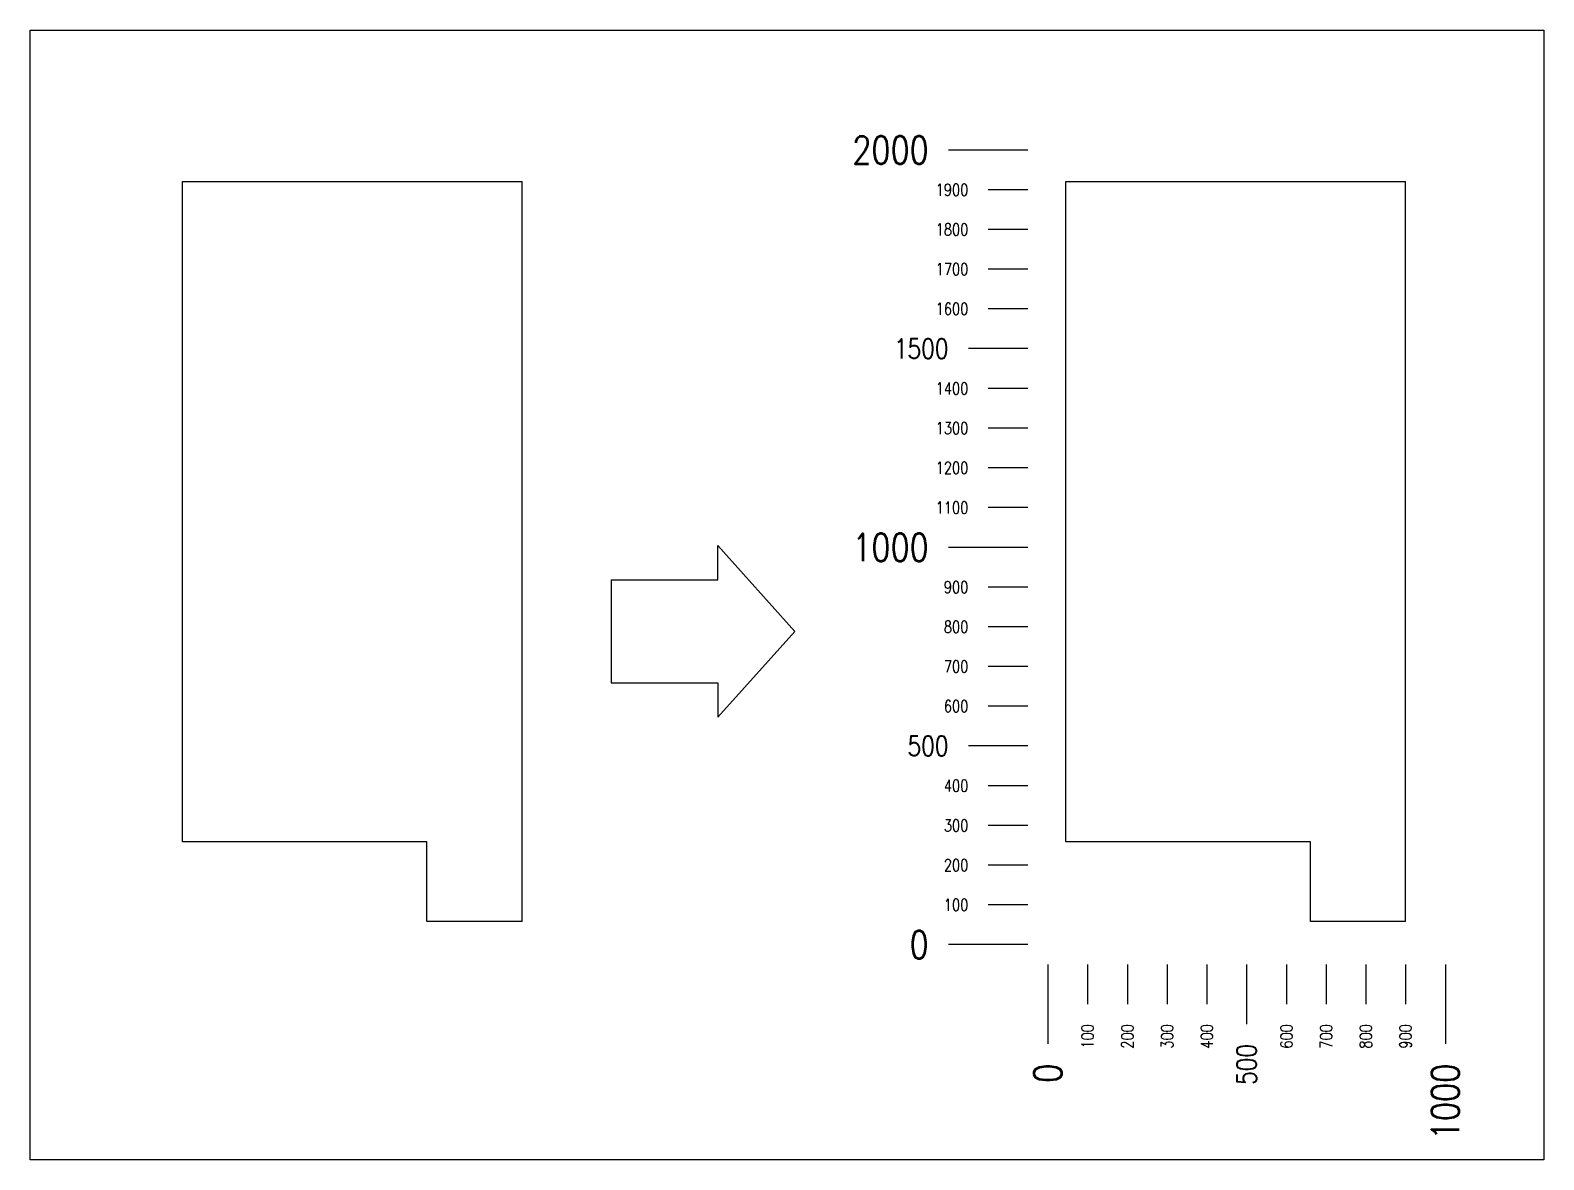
# Model space of a CAD drawing. Header units: millimetres. Extents: x 2848 to 6961, y 1568 to 7914.
# Drawn here: x 3758.1 to 3918, y 1743.5 to 1862.9 of the extents above; entities that cross this region are included whole.
import ezdxf
from ezdxf.enums import TextEntityAlignment as Align

# ---------------------------------------------------------------- set-up
doc = ezdxf.new("R2010")
doc.units = ezdxf.units.MM
doc.styles.add('EasyCutStyle', font='romans.shx', dxfattribs={"width": 0.8})

msp = doc.modelspace()

# ---------------------------------------------------------------- linework, layer by layer
at = {"color": 1}
for p, q in [((3863.54, 1850.2), (3855.14, 1850.2)), ((3863.54, 1808.21), (3855.14, 1808.21)), ((3863.54, 1766.22), (3855.14, 1766.22)), ((3865.64, 1764.12), (3865.64, 1755.72)), ((3907.63, 1764.12), (3907.63, 1755.72))]:
    msp.add_line(p, q, dxfattribs=at)
at = {"color": 3}
for p, q in [((3774.22, 1846.87), (3810.1, 1846.87)), ((3810.1, 1768.66), (3800.05, 1768.66))]:
    msp.add_line(p, q, dxfattribs=at)
at = {"color": 4}
for p, q in [((3867.54, 1846.87), (3903.42, 1846.87)), ((3903.42, 1768.66), (3893.37, 1768.66))]:
    msp.add_line(p, q, dxfattribs=at)
at = {"color": 2}
for p, q in [((3863.54, 1846), (3859.34, 1846)), ((3863.54, 1841.81), (3859.34, 1841.81)), ((3863.54, 1837.61), (3859.34, 1837.61)), ((3863.54, 1833.41), (3859.34, 1833.41)), ((3863.54, 1825.01), (3859.34, 1825.01)), ((3863.54, 1820.81), (3859.34, 1820.81)), ((3863.54, 1816.61), (3859.34, 1816.61)), ((3863.54, 1812.41), (3859.34, 1812.41)), ((3863.54, 1804.01), (3859.34, 1804.01)), ((3863.54, 1799.81), (3859.34, 1799.81)), ((3863.54, 1795.62), (3859.34, 1795.62)), ((3863.54, 1791.42), (3859.34, 1791.42)), ((3863.54, 1783.02), (3859.34, 1783.02)), ((3863.54, 1778.82), (3859.34, 1778.82)), ((3863.54, 1774.62), (3859.34, 1774.62)), ((3863.54, 1770.42), (3859.34, 1770.42)), ((3869.84, 1764.12), (3869.84, 1759.92)), ((3874.04, 1764.12), (3874.04, 1759.92)), ((3878.24, 1764.12), (3878.24, 1759.92)), ((3882.44, 1764.12), (3882.44, 1759.92)), ((3890.84, 1764.12), (3890.84, 1759.92)), ((3895.04, 1764.12), (3895.04, 1759.92)), ((3899.23, 1764.12), (3899.23, 1759.92)), ((3903.43, 1764.12), (3903.43, 1759.92))]:
    msp.add_line(p, q, dxfattribs=at)
at = {"color": 7}
for p, q in [((3863.54, 1829.21), (3857.24, 1829.21)), ((3863.54, 1787.22), (3857.24, 1787.22)), ((3886.64, 1764.12), (3886.64, 1757.82))]:
    msp.add_line(p, q, dxfattribs=at)
for p, q in [((3830.77, 1804.78), (3830.77, 1808.41)), ((3830.77, 1808.41), (3838.9, 1799.33)), ((3819.51, 1804.78), (3830.77, 1804.78)), ((3819.51, 1804.78), (3819.51, 1793.89)), ((3830.77, 1790.26), (3838.9, 1799.33)), ((3819.51, 1793.89), (3830.77, 1793.89)), ((3830.77, 1793.89), (3830.77, 1790.26))]:
    msp.add_line(p, q)
msp.add_lwpolyline([(3758.15, 1862.86), (3918.02, 1862.86), (3918.02, 1743.49), (3758.15, 1743.49)], close=True)
at = {"color": 3}
for points in [[(3800.05, 1768.66), (3800.05, 1777.07), (3774.22, 1777.07), (3774.22, 1846.87)], [(3810.1, 1768.66), (3810.1, 1846.87)]]:
    msp.add_lwpolyline(points, dxfattribs=at)
at = {"color": 4}
for points in [[(3893.37, 1768.66), (3893.37, 1777.07), (3867.54, 1777.07), (3867.54, 1846.87)], [(3903.42, 1768.66), (3903.42, 1846.87)]]:
    msp.add_lwpolyline(points, dxfattribs=at)

# ---------------------------------------------------------------- texts
at = {"color": 7, "style": 'EasyCutStyle', "width": 0.8}
for s, height, p in [('2000', 2.939, (3853.05, 1850.2)), ('1900', 1.26, (3857.24, 1846)), ('1800', 1.26, (3857.24, 1841.81)), ('1700', 1.26, (3857.24, 1837.61)), ('1600', 1.26, (3857.24, 1833.41)), ('1500', 2.1, (3855.14, 1829.21)), ('1400', 1.26, (3857.24, 1825.01)), ('1300', 1.26, (3857.24, 1820.81)), ('1200', 1.26, (3857.24, 1816.61)), ('1100', 1.26, (3857.24, 1812.41)), ('1000', 2.939, (3853.05, 1808.21)), ('900', 1.26, (3857.24, 1804.01)), ('800', 1.26, (3857.24, 1799.81)), ('700', 1.26, (3857.24, 1795.62)), ('600', 1.26, (3857.24, 1791.42)), ('500', 2.1, (3855.14, 1787.22)), ('400', 1.26, (3857.24, 1783.02)), ('300', 1.26, (3857.24, 1778.82)), ('200', 1.26, (3857.24, 1774.62)), ('100', 1.26, (3857.24, 1770.42)), ('0', 2.94, (3853.05, 1766.22))]:
    msp.add_text(s, height=height, dxfattribs=at).set_placement(p, align=Align.MIDDLE_RIGHT)
for s, height, p in [('100', 1.26, (3869.84, 1757.82)), ('200', 1.26, (3874.04, 1757.82)), ('300', 1.26, (3878.24, 1757.82)), ('400', 1.26, (3882.44, 1757.82)), ('600', 1.26, (3890.84, 1757.82)), ('700', 1.26, (3895.04, 1757.82)), ('800', 1.26, (3899.23, 1757.82)), ('900', 1.26, (3903.43, 1757.82)), ('500', 2.1, (3886.64, 1755.72)), ('0', 2.94, (3865.64, 1753.63)), ('1000', 2.939, (3907.63, 1753.63))]:
    msp.add_text(s, height=height, rotation=90, dxfattribs=at).set_placement(p, align=Align.MIDDLE_RIGHT)

doc.saveas('drawing.dxf')
